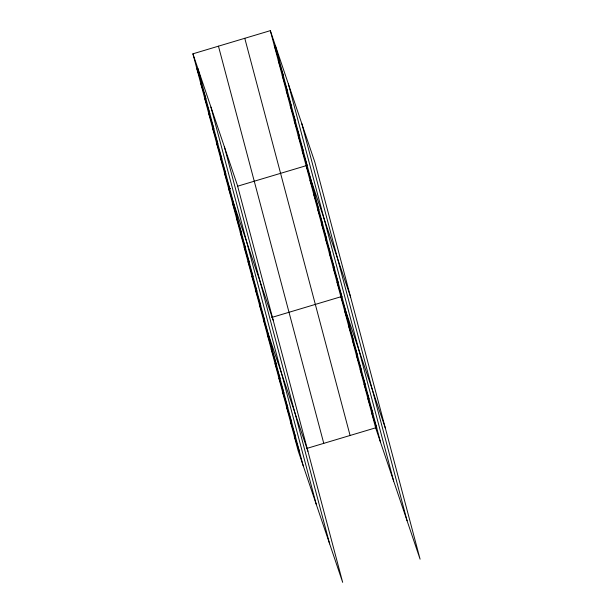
<?xml version="1.0" encoding="UTF-8"?>
<svg xmlns="http://www.w3.org/2000/svg" width="613" height="613" viewBox="0 0 613 613"><rect width="100%" height="100%" fill="white"/><g stroke="black" fill="none" stroke-linecap="round" stroke-linejoin="round"><path stroke-width="0.92" d="M192.911 53.821L237.369 185.172L342.675 582.35L298.217 450.999L192.911 53.821L270.325 30.65L314.783 162.001L420.089 559.179L375.631 427.828L270.325 30.65M230.542 188.321L228.71 188.865L273.176 320.216M237.836 186.13L306.132 165.694L350.59 297.037M271.674 317.473L340.882 296.761L385.339 428.104M306.423 448.547L375.631 427.828M274.302 45.653L279.306 60.426M278.287 60.656L283.283 75.43M282.264 75.667L287.259 90.433M286.24 90.67L291.236 105.444M290.217 105.674L295.221 120.447M294.194 120.677L299.198 135.45M298.171 135.68L303.174 150.453M302.155 150.683L307.151 165.456M309.994 180.253L314.99 195.026M313.856 194.819L318.852 209.592M317.71 209.378L322.714 224.151M321.572 223.944L326.576 238.718M325.434 238.503L330.438 253.276M329.296 253.069L334.3 267.843M333.158 267.636L338.161 282.401M337.02 282.195L342.016 296.968M344.744 311.32L349.739 326.093M348.605 325.886L353.601 340.659M352.467 340.453L357.463 355.218M356.322 355.011L361.325 369.785M360.183 369.578L365.187 384.351M364.045 384.136L369.049 398.91M367.907 398.703L372.911 413.476M371.769 413.262L376.773 428.035M196.888 68.832L201.892 83.598M200.865 83.835L205.868 98.609M204.849 98.839L209.845 113.612M208.826 113.842L213.822 128.615M212.803 128.845L217.799 143.618M216.78 143.848L221.783 158.621M220.757 158.859L225.76 173.625M224.733 173.862L229.737 188.635M232.572 203.432L237.576 218.197M236.434 217.99L241.438 232.764M240.296 232.557L245.3 247.323M244.158 247.116L249.162 261.889M248.02 261.682L253.023 276.455M251.882 276.241L256.878 291.014M255.744 290.807L260.74 305.581M259.606 305.374L264.601 320.139M263.467 319.932L307.925 451.283M267.322 334.499L272.325 349.272M271.184 349.058L276.187 363.831M275.045 363.624L280.049 378.397M278.907 378.183L283.911 392.956M282.769 392.749L287.773 407.522M286.631 407.316L291.627 422.081M290.493 421.874L295.489 436.648M294.355 436.441L299.351 451.214M301.765 123.527L407.07 520.705M288.348 83.889L393.653 481.067M275.329 45.423L380.627 442.601M244.779 38.297L350.084 435.475M218.458 46.174L323.764 443.352M224.35 146.699L329.648 543.877M210.933 107.068L316.239 504.246M197.915 68.595L303.213 465.773"/></g></svg>
